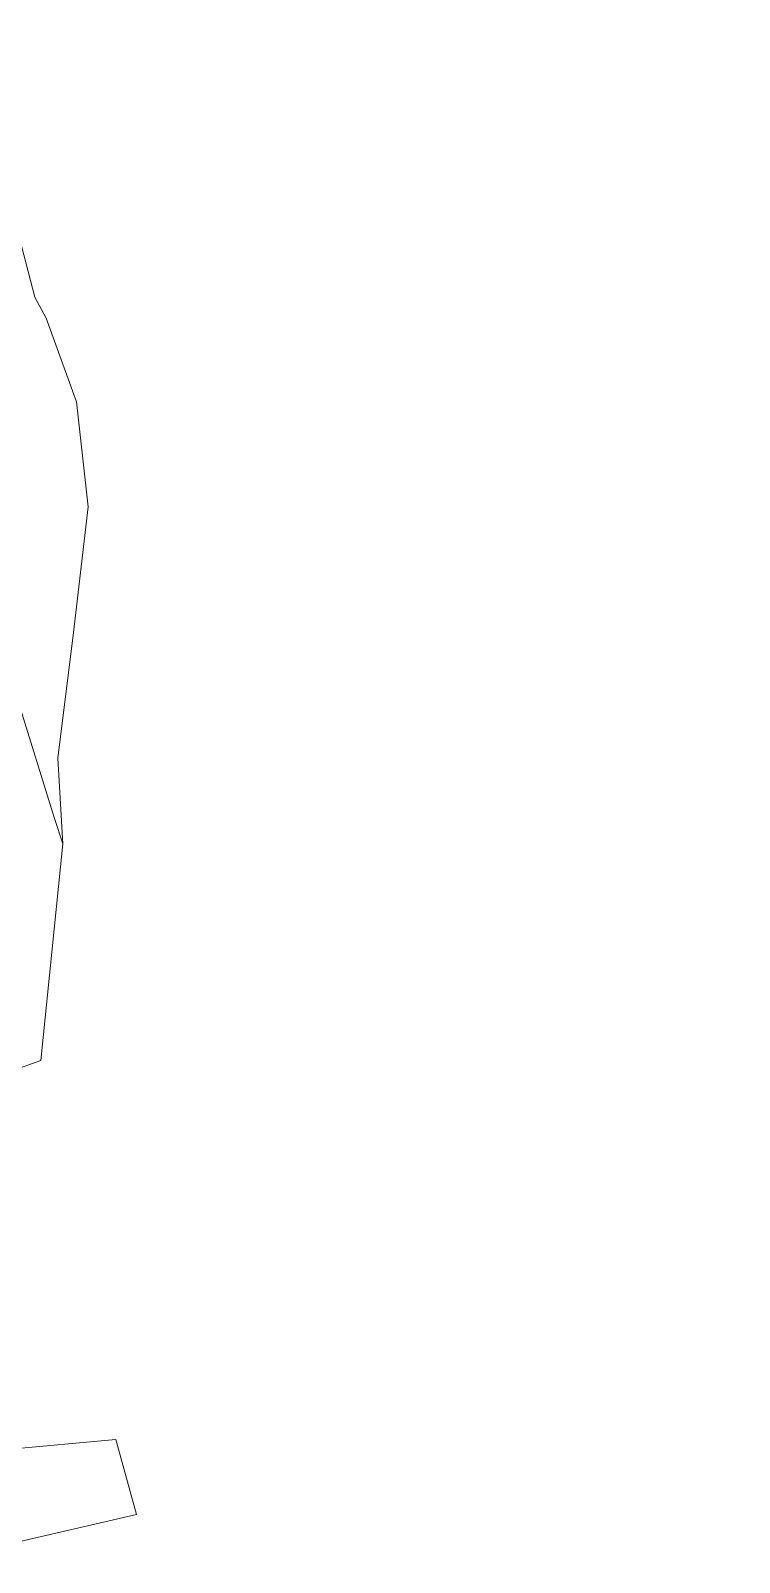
# Model space of a CAD drawing. Header units: inches. Extents: x 543393 to 2689207, y 1841861 to 9121372.
# Drawn here: x 547542.9 to 547610.6, y 1841889.3 to 1842035.4 of the extents above; entities that cross this region are included whole.
import ezdxf

# ---------------------------------------------------------------- set-up
doc = ezdxf.new("R2010")
doc.units = ezdxf.units.IN
doc.header["$MEASUREMENT"] = 0
doc.layers.add('A-Wall', color=3, linetype='Continuous', lineweight=30)
doc.layers.add('Level 30', color=7, linetype='Continuous', lineweight=0)
doc.layers.add('NET THAY', color=4, linetype='Continuous')

# ---------------------------------------------------------------- blocks, each defined once
blk = doc.blocks.new('NVP')
at = {"layer": 'A-Wall'}
for p, q in [((188793.5, 4774.4), (190193.5, 4774.4)), ((188793.5, 4574.4), (190193.5, 4574.4)), ((191393.5, 4574.4), (194393.5, 4573.5)), ((191393.6, 4774.4), (194393.5, 4773.5)), ((195593.5, 4774.4), (196993.5, 4774.4)), ((195593.5, 4574.4), (196993.5, 4574.4)), ((201293.5, 4774.4), (202293.5, 4774.4)), ((201293.5, 4574.4), (202293.5, 4574.4)), ((203493.5, 4774.4), (207393.5, 4774.4)), ((203493.5, 4574.4), (207393.5, 4574.4)), ((208593.5, 4774.4), (211193.5, 4774.4)), ((208593.5, 4574.4), (211193.5, 4574.4)), ((213893.5, 4774.4), (212393.5, 4774.4)), ((213893.5, 4574.4), (212393.5, 4574.4)), ((184493.5, 2774.4), (187583.5, 2774.4)), ((184493.5, 2574.4), (187583.5, 2574.4)), ((188483.5, 2774.4), (188903.5, 2774.4)), ((188483.5, 2574.4), (188903.5, 2574.4)), ((189803.5, 2774.4), (195983.5, 2774.4)), ((189803.5, 2574.4), (195983.5, 2574.4)), ((194403.5, 2774.4), (195983.5, 2774.4)), ((194403.5, 2574.4), (195983.5, 2574.4)), ((198203.5, 2774.4), (204383.5, 2774.4)), ((198203.5, 2574.4), (204383.5, 2574.4)), ((201193.5, 2774.4), (199003.5, 2774.4)), ((201193.5, 2574.4), (199003.5, 2574.4)), ((205283.5, 2774.4), (205393.5, 2774.4)), ((205283.5, 2574.4), (205393.5, 2574.4)), ((205593.5, 2774.4), (205703.5, 2774.4)), ((205593.5, 2574.4), (205703.5, 2574.4)), ((206603.5, 2774.4), (209793.5, 2774.4)), ((206603.5, 2574.4), (209793.5, 2574.4)), ((213793.5, 2774.4), (210793.5, 2774.4)), ((213793.5, 2574.4), (210793.5, 2574.4))]:
    blk.add_line(p, q, dxfattribs=at)
at = {"layer": 'NET THAY'}
for p, q in [((187583.5, 2774.4), (184493.5, 2774.4)), ((187583.5, 2574.4), (184493.5, 2574.4)), ((195983.5, 2774.4), (190603.5, 2774.4)), ((195983.5, 2574.4), (190603.5, 2574.4)), ((197303.5, 2774.4), (196883.5, 2774.4)), ((197303.5, 2574.4), (196883.5, 2574.4)), ((201193.5, 2774.4), (198893.5, 2774.4)), ((201193.5, 2574.4), (198893.5, 2574.4)), ((209793.5, 2774.4), (206603.5, 2774.4)), ((209793.5, 2574.4), (206603.5, 2574.4))]:
    blk.add_line(p, q, dxfattribs=at)

msp = doc.modelspace()

# ---------------------------------------------------------------- linework, layer by layer
at = {"layer": 'Level 30', "color": 5, "linetype": 'Continuous', "lineweight": 0, "flags": 128}
msp.add_lwpolyline([(547541.66, 1841971.65), (547545.19, 1841960.26), (547545.99, 1841957.84), (547545.5, 1841966), (547545.5, 1841966), (547547, 1841978), (547548.4, 1841990), (547547.3, 1842000), (547544.4, 1842008), (547543.3, 1842010), (547540.2, 1842022)], dxfattribs=at)
at = {"layer": 'Level 30', "color": 5, "lineweight": 0, "flags": 128}
for points in [[(547425.02, 1841923.87), (547440.24, 1841924.51), (547453.59, 1841927), (547474.35, 1841928.48), (547493, 1841931.12), (547530.61, 1841932.41), (547543.9, 1841937.15), (547545.99, 1841957.84)], [(547425.02, 1841923.87), (547440.24, 1841924.51), (547453.59, 1841927), (547474.35, 1841928.48), (547493, 1841931.12), (547530.61, 1841932.41), (547543.9, 1841937.15), (547545.99, 1841957.84)], [(547533.19, 1841889.26), (547553.02, 1841893.82), (547551.04, 1841900.99), (547533.68, 1841899.4)], [(547533.19, 1841889.26), (547553.02, 1841893.82), (547551.04, 1841900.99), (547533.68, 1841899.4)]]:
    msp.add_lwpolyline(points, dxfattribs=at)

# ---------------------------------------------------------------- block references
at = {"layer": 'A-Wall', "xscale": 0.001, "yscale": 0.001, "zscale": 0.001, "rotation": 107.0123114188912}
msp.add_blockref('NVP', (547571.49, 1841802.52), dxfattribs=at)

doc.saveas('drawing.dxf')
